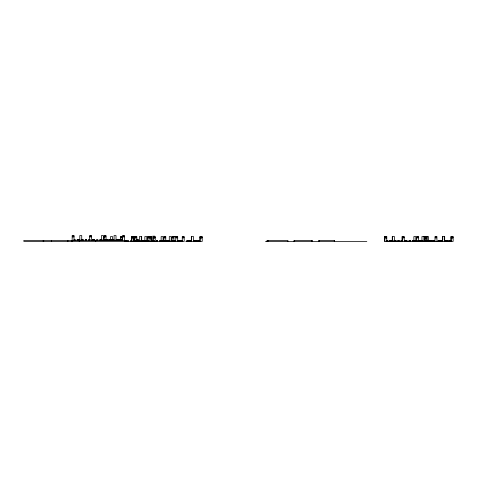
<?xml version="1.0" encoding="UTF-8"?>
<svg xmlns="http://www.w3.org/2000/svg" width="477" height="477" viewBox="0 0 477 477"><rect width="100%" height="100%" fill="white"/><g stroke="black" fill="none" stroke-linecap="round" stroke-linejoin="round"><path stroke-width="0.72" d="M103.461 236.562L104.868 236.562M103.247 237.045L104.552 237.045M131.908 237.045L133.733 237.045L133.733 237.922L131.908 237.922M149.098 237.045L147.787 237.045L147.787 237.922L149.098 237.922M384.933 237.045L386.495 237.045L386.495 237.922L384.933 237.922M451.182 237.045L452.834 237.045L452.834 237.922L451.182 237.922M103.461 237.922L104.207 237.922M74.001 239.466L75.259 239.466L75.259 240.438M90.129 239.466L88.448 239.466L88.448 240.438M103.092 239.466L104.32 239.466M105.369 239.466L107.426 239.466L107.426 240.438M136.637 239.466L138.574 239.466L138.574 240.438M85.3 239.758L86.558 239.758M105.506 239.758L105.858 239.758L105.506 240.146M120.931 239.758L122.195 239.758M85.3 240.146L86.558 240.146M120.931 240.146L122.195 240.146M71.938 240.438L23.85 240.438L23.85 241.404L184.2 241.404L184.2 236.562L182.262 236.562L182.262 241.404M72.158 240.438L126.757 240.438L126.757 241.404M131.64 240.438L130.519 240.438L130.519 241.404M133.578 240.438L135.235 240.438L135.218 241.404M136.637 240.438L139.528 240.438M146.91 240.438L149.295 240.438M162.818 240.438L167.153 240.438L167.153 241.404M170.963 240.438L175.297 240.438L175.297 241.404M193.4 240.438L197.74 240.438L197.74 241.404M199.714 240.438L198.199 240.438L198.199 241.404M386.465 240.438L387.992 240.438L387.992 241.404M402.594 240.438L400.913 240.438L400.913 241.404M416.785 240.438L412.211 240.438L412.211 241.404M424.095 240.438L425.55 240.438M426.927 240.438L430.749 240.438L430.749 241.404M442.412 240.438L437.946 240.438L437.946 241.404M444.469 240.438L448.803 240.438L448.803 241.404M450.872 240.438L449.412 240.438L449.412 241.404M131.956 240.73L131.348 240.73L131.348 241.118L131.956 241.118M144.877 240.73L146.135 240.73M156.325 240.73L157.583 240.73M161.113 240.73L160.51 240.73L160.51 241.118L161.113 241.118L161.148 236.562L163.086 236.562L163.086 241.404M164.464 240.73L165.728 240.73M180.664 240.73L181.922 240.73M195.82 240.73L196.166 240.73L195.82 241.118M391.951 240.73L391.349 240.73L391.349 241.118L391.951 241.118M402.618 241.118L402.016 241.118L402.016 240.73L402.618 240.73M409.057 240.73L410.315 240.73M421.936 240.73L421.334 240.73L421.334 241.118L421.936 241.118L421.954 236.562L424.363 236.562L424.363 240.712M425.293 240.73L424.685 240.73L424.685 241.118L425.293 241.118M426.516 240.73L426.861 240.73M428.644 240.73L429.902 240.73M433.396 240.73L434.654 240.73M445.22 240.73L446.007 240.73L446.007 241.118L445.22 241.118M449.614 240.73L450.872 240.73M144.877 241.118L146.135 241.118M156.325 241.118L157.583 241.118M164.464 241.118L165.728 241.118M180.664 241.118L181.922 241.118M409.057 241.118L410.315 241.118M426.516 241.118L426.861 241.118M428.644 241.118L429.902 241.118M433.396 241.118L434.654 241.118M449.614 241.118L450.872 241.118M185.762 241.404L202.23 241.404L202.23 236.562L199.797 236.562L199.714 241.404M265.486 241.404L366.837 241.404M452.804 236.562L452.804 237.945M452.488 237.045L452.488 237.922M451.528 237.045L451.528 237.922M451.212 236.562L451.212 241.404M450.872 241.404L450.866 236.562L453.15 236.562L453.15 241.404L384.623 241.404L384.623 236.562L386.811 236.562L386.734 241.404M450.67 240.438L450.67 241.404M449.614 240.438L449.614 241.404M447.712 240.438L447.712 241.404M446.967 240.438L446.967 241.404M445.309 240.73L445.309 241.118M445.107 240.73L445.107 241.118M445.029 240.438L445.029 241.404M444.963 240.73L444.963 241.118M444.826 240.438L444.826 241.404M444.683 241.404L444.689 236.562L442.406 236.562L442.412 241.404M444.486 236.562L444.486 241.404M444.343 236.562L444.343 240.712M442.751 236.562L442.751 241.404M442.549 236.562L442.549 241.404M442.209 240.438L442.209 241.404M442.066 240.438L442.066 241.404M440.474 240.438L440.474 241.404M440.36 240.73L440.36 241.118M440.271 240.438L440.223 241.404M440.128 240.438L440.098 241.404M440.003 240.438L440.003 241.404M439.037 240.438L439.037 241.404M436.932 241.404L436.932 236.562L434.994 236.562L434.994 241.404M434.654 241.404L434.654 240.438L433.396 240.438L433.396 241.404M432.931 241.404L432.931 240.438L430.874 240.438L430.874 241.404M431.846 240.438L431.846 241.404M429.902 240.438L429.902 241.404M429.789 240.73L429.789 241.118M429.682 240.438L429.682 241.404M428.644 240.438L428.644 241.404M428.471 240.712L428.471 236.562L424.882 236.562L424.882 241.404M428.424 240.438L428.424 241.404M427.344 240.438L427.344 241.404M427.07 236.562L427.07 240.712M426.82 236.562L426.82 241.404M426.754 240.438L426.754 241.404M426.533 236.562L426.533 237.945M425.448 237.045L425.448 237.922M425.132 236.562L425.132 240.712M424.447 240.438L424.447 241.404M424.22 240.438L424.22 241.404M423.892 236.562L423.892 241.404M422.807 241.404L422.807 240.438L420.279 240.438L420.279 241.404M422.586 240.438L422.586 241.404M422.181 240.438L422.181 241.404M420.911 240.438L420.911 241.404M420.499 240.438L420.499 241.404M420.356 240.438L420.356 241.404M419.891 241.404L419.891 240.438L417.125 240.438L417.125 241.404M419.677 240.438L419.677 241.404M418.86 240.438L418.86 241.404M418.8 240.438L418.8 241.404M418.526 240.712L418.526 236.562L416.588 236.562L416.588 241.404M418.389 240.438L418.389 241.404M416.397 240.73L416.397 241.118M416.153 240.438L416.153 241.404M415.819 240.712L415.819 236.562L413.881 236.562L413.881 240.712M415.705 240.438L415.705 241.404M415.234 240.438L415.234 241.404M414.602 240.438L414.602 241.404M413.04 240.73L413.04 241.118M412.927 240.438L412.927 241.404M410.315 241.404L410.315 240.438L409.057 240.438L409.057 241.404M407.167 241.404L407.167 240.438L404.86 240.438L404.86 241.404M406.535 240.438L406.535 241.404M404.252 241.404L404.263 236.562L402.057 236.562L402.057 240.712M402.314 236.562L402.326 241.404M401.181 240.438L401.181 241.404M399.291 241.404L399.291 240.438L397.764 240.438L397.764 241.404M399.022 240.438L399.022 241.404M398.033 240.438L398.033 241.404M396.137 241.404L396.137 240.438L393.829 240.438L393.829 241.404M395.868 240.438L395.868 241.404M394.461 241.404L394.467 236.562L392.261 236.562L392.261 241.404M394.074 240.73L394.074 241.118M392.529 236.562L392.529 241.404M392.195 241.404L392.195 240.438L389.62 240.438L389.62 241.404M391.927 240.438L391.927 241.404M390.514 240.438L390.514 241.404M389.888 240.438L389.888 241.404M387.723 240.438L387.723 241.404M386.555 236.562L386.555 237.945M386.245 237.045L386.245 237.922M385.189 237.045L385.189 237.922M384.873 236.562L384.873 241.404M334.52 241.404L334.52 240.438L318.529 240.438L318.529 241.404M334.419 240.438L334.419 241.404M334.288 240.438L334.288 241.404M319.602 240.438L319.602 241.404M319.363 240.438L319.363 241.404M312.119 241.404L312.119 240.438L293.975 240.438L293.975 241.404M312.071 240.438L312.071 241.404M294.637 240.438L294.679 241.404M287.923 241.404L287.923 240.438L267.001 240.438L267.001 241.404M267.967 240.438L267.967 241.404M267.555 240.438L267.555 241.404M201.735 236.562L201.735 237.945M201.425 237.045L201.425 237.922M200.608 237.045L200.608 237.922M200.292 236.562L200.292 241.404M198.45 240.438L198.45 241.404M196.649 240.438L196.649 241.404M195.803 240.438L195.803 241.404M195.677 240.438L195.677 241.404M195.552 240.438L195.552 241.404M193.871 240.438L193.871 241.404M193.531 241.404L193.531 236.562L191.343 236.562L191.343 241.404M191.593 236.562L191.593 241.404M191.253 241.404L191.253 240.438L186.883 240.438L186.883 241.404M189.315 240.438L189.315 241.404M189.065 240.438L189.065 241.404M188.94 240.438L188.94 241.404M187.974 240.438L187.974 241.404M187.097 240.438L187.097 241.404M181.922 241.404L181.922 240.438L180.664 240.438L180.664 241.404M180.199 241.404L180.199 240.438L178.142 240.438L178.142 241.404M179.108 240.438L179.108 241.404M178.016 240.438L178.016 241.404M177.688 241.404L177.688 236.562L172 236.562L172 240.712M175.763 240.438L175.763 241.404L175.739 236.562M174.206 240.438L174.206 241.404M173.932 236.562L173.872 241.404L173.867 240.438M173.801 236.562L173.801 237.945M173.24 240.438L173.24 241.404M171.929 240.438L171.929 241.404M171.809 240.73L171.809 241.118M171.559 240.438L171.565 241.404M171.225 241.404L171.231 236.562L169.293 236.562L169.293 240.712M169.931 241.404L169.931 240.438L167.618 240.438L167.618 241.404M169.687 240.73L169.687 241.118M169.299 240.438L169.299 241.404M166.938 240.438L166.938 241.404M166.062 240.438L166.062 241.404M165.728 241.404L165.793 236.562L163.855 236.562L163.855 241.404L163.79 240.438M164.464 240.438L164.464 241.404M163.647 240.73L163.659 241.118M163.42 240.438L163.42 241.404M162.574 241.404L162.574 240.438L159.473 240.438L159.473 241.404M161.941 240.438L161.941 241.404M160.266 240.438L160.266 241.404M157.583 241.404L157.583 240.438L156.325 240.438L156.325 241.404M155.24 241.404L155.24 236.562L153.308 236.562L153.308 240.712M154.709 238.25L154.709 236.175L152.771 236.175L152.771 240.325M154.429 241.404L154.429 240.438L151.704 240.438L151.704 241.404M153.797 240.438L153.797 241.404M152.121 240.438L152.121 241.404M151.483 241.404L151.483 236.562L147.476 236.562L147.476 240.712M151.167 237.045L151.167 237.922M151.108 236.562L151.108 241.404M150.97 236.562L150.97 241.404M149.17 236.562L149.17 237.945M149.033 236.562L149.033 241.404M148.401 240.438L148.401 241.404M148.18 240.438L148.18 241.404M147.125 240.438L147.125 241.404M146.785 241.404L146.785 236.562L144.847 236.562L144.847 241.404M146.511 241.404L146.511 240.438L144.877 240.438L144.877 241.404M146.284 240.438L146.284 241.404M146.135 240.438L146.135 241.404M145.026 240.438L145.026 241.404M144.722 241.404L144.722 240.438L140.673 240.438L140.673 241.404M144.507 240.438L144.507 241.404M143.356 240.438L143.356 241.404M142.981 240.438L142.981 241.404M141.687 240.712L141.687 236.562L139.373 236.562L139.373 241.404M141.46 236.562L141.46 240.712M141.311 236.562L141.305 241.404M140.918 240.73L140.918 241.118M139.415 240.438L139.415 241.404M139.04 240.438L139.04 241.404M138.795 240.73L138.795 241.118M137.364 240.438L137.364 241.404M137.108 240.438L137.108 241.404M136.881 241.404L136.833 236.562L134.902 236.562L134.836 241.404M136.732 240.438L136.732 241.404M134.991 240.438L134.991 241.404M134.126 240.712L134.126 236.562L131.598 236.562L131.598 241.404M134.049 236.562L134.049 240.712M133.822 236.562L133.822 240.712M133.536 236.562L133.578 241.404M133.22 237.045L133.22 237.922M132.427 237.045L132.427 237.922M132.111 236.562L132.111 237.945M131.885 236.562L131.885 241.404M128.629 241.404L128.629 240.438L127.365 240.438L127.365 241.404M126.131 240.438L126.131 241.404M125.475 240.438L125.475 241.404M125.296 240.73L125.296 241.118M124.843 240.438L124.843 241.404M124.467 241.404L124.467 235.596L122.529 235.596L122.529 240.438M122.303 240.712L122.303 236.562L120.365 236.562L120.365 240.02M122.195 240.438L122.195 239.466L120.931 239.466L120.931 240.438M120.472 240.438L120.472 239.466L118.409 239.466L118.409 240.438M119.381 239.466L119.381 240.438M118.284 240.438L118.284 239.466L116.132 239.466L116.132 240.438M116.346 239.466L116.346 240.438M116.012 240.438L116.012 235.596L114.075 235.596L114.075 240.438M113.949 240.438L113.949 239.466L109.615 239.466L109.615 240.438M113.735 239.466L113.735 240.438M112.506 240.02L112.506 236.562L110.569 236.562L110.569 240.02M111.797 239.466L111.797 240.438M111.672 239.466L111.672 240.438M110.706 239.466L110.706 240.438M109.829 239.466L109.829 240.438M109.15 240.438L109.15 239.466L107.891 239.466L107.891 240.438M107.212 239.466L107.212 240.438M106.335 239.466L106.335 240.438M106.061 240.438L106.061 235.596L104.123 235.596L104.123 240.438M105.995 239.466L105.995 240.438M103.932 239.758L103.932 240.146M103.688 239.466L103.688 240.438M103.354 240.438L103.354 235.596L101.416 235.596L101.422 240.438M102.054 240.438L102.054 239.466L99.747 239.466L99.747 240.438M97.851 240.438L97.851 239.466L96.592 239.466L96.592 240.438M95.71 240.438L95.71 241.404M94.702 240.438L94.702 239.466L92.395 239.466L92.395 240.438M94.07 239.466L94.07 240.438M91.53 240.438L91.53 235.596L89.593 235.596L89.593 240.438M86.558 240.438L86.558 239.466L85.3 239.466L85.3 240.438M83.403 240.438L83.403 239.466L81.096 239.466L81.096 240.438M81.728 240.438L81.734 235.596L79.796 235.596L79.796 240.438M79.462 240.438L79.462 239.466L77.155 239.466L77.155 240.438M79.242 240.438L79.242 241.404M77.787 239.466L77.787 240.438M74.001 240.438L74.096 235.596L72.158 235.596L72.158 241.404M71.544 240.438L71.544 241.404M67.865 240.438L67.865 241.404M51.397 240.438L51.397 241.404M43.711 240.438L43.711 241.404M43.222 240.438L43.222 241.404M73.78 236.079L72.468 236.079L72.468 236.95L73.78 236.95L73.78 236.079M91.214 236.079L89.909 236.079L89.909 236.95L91.214 236.95L91.214 236.079M105.745 236.079L104.439 236.079L104.439 236.95L105.745 236.95L105.745 236.079M124.157 236.079L122.845 236.079L122.845 236.95L124.157 236.95L124.157 236.079M121.993 237.045L120.681 237.045L120.681 237.922L121.993 237.922L121.993 237.045M136.523 237.045L135.212 237.045L135.212 237.922L136.523 237.922L136.523 237.045M150.654 237.045L149.349 237.045L149.349 237.922L150.654 237.922L150.654 237.045M154.93 237.045L153.618 237.045L153.618 237.922L154.93 237.922L154.93 237.045M165.477 237.045L164.171 237.045L164.171 237.922L165.477 237.922L165.477 237.045M173.622 237.045L172.31 237.045L172.31 237.922L173.622 237.922L173.622 237.045M177.372 237.045L176.067 237.045L176.067 237.922L177.372 237.922L177.372 237.045M183.883 237.045L182.578 237.045L182.578 237.922L183.883 237.922L183.883 237.045M201.92 237.045L200.113 237.045L200.113 237.922L201.92 237.922L201.92 237.045M403.936 237.045L402.63 237.045L402.63 237.922L403.936 237.922L403.936 237.045M418.21 237.045L416.904 237.045L416.904 237.922L418.21 237.922L418.21 237.045M426.754 237.045L425.198 237.045L425.198 237.922L426.754 237.922L426.754 237.045M436.616 237.045L435.31 237.045L435.31 237.922L436.616 237.922L436.616 237.045M79.218 239.758L78.616 239.758L78.616 240.146L79.218 240.146L79.218 239.758M82.575 239.758L81.972 239.758L81.972 240.146L82.575 240.146L82.575 239.758M89.885 239.758L89.282 239.758L89.282 240.146L89.885 240.146L89.885 239.758M93.242 239.758L92.639 239.758L92.639 240.146L93.242 240.146L93.242 239.758M101.184 239.758L100.575 239.758L100.575 240.146L101.184 240.146L101.184 239.758M111.529 239.758L111.183 240.146L111.529 239.758M113.466 239.758L112.757 239.758L112.757 240.146L113.466 240.146L113.454 239.758M117.33 239.758L116.632 239.758L116.632 240.146L117.33 240.146L117.33 239.758M118.898 239.758L118.552 240.146L118.898 239.758M137.614 239.758L136.917 239.758L136.917 240.146L137.614 240.146L137.614 239.758M139.171 240.73L138.193 240.73L138.193 241.118L139.171 241.118L139.171 240.73M142.152 240.73L141.55 240.73L141.55 241.118L142.152 241.118L142.152 240.73M144.227 240.73L143.529 240.73L143.529 241.118L144.227 241.118L144.227 240.73M148.103 240.73L147.405 240.73L147.405 241.118L148.103 241.118L148.103 240.73M152.968 240.73L152.366 240.73L152.366 241.118L152.968 241.118L152.968 240.73M164.267 240.73L163.301 240.73L163.301 241.118L164.267 241.118L164.267 240.73M169.055 240.73L168.453 240.73L168.453 241.118L169.055 241.118L169.055 240.73M172.412 240.73L171.44 240.73L171.44 241.118L172.412 241.118L172.412 240.73M178.631 240.73L178.279 241.118L178.631 240.73M188.797 240.73L188.451 241.118L188.797 240.73M190.973 240.73L190.275 240.73L190.275 241.118L190.973 241.118L190.973 240.73M194.849 240.73L194.151 240.73L194.151 241.118L194.849 241.118L194.849 240.73M395.308 240.73L394.706 240.73L394.706 241.118L395.308 241.118L395.308 240.73M405.706 240.73L405.098 240.73L405.098 241.118L405.706 241.118L405.706 240.73M413.774 240.73L413.171 240.73L413.171 241.118L413.774 241.118L413.774 240.73M431.363 240.73L431.017 241.118L431.363 240.73M439.866 240.73L439.514 241.118L439.866 240.73M442.131 240.73L441.434 240.73L441.434 241.118L442.131 241.118L442.131 240.73M447.235 240.73L446.883 241.118L447.235 240.73M446.764 241.404L446.764 240.438L446.746 241.404"/></g></svg>
